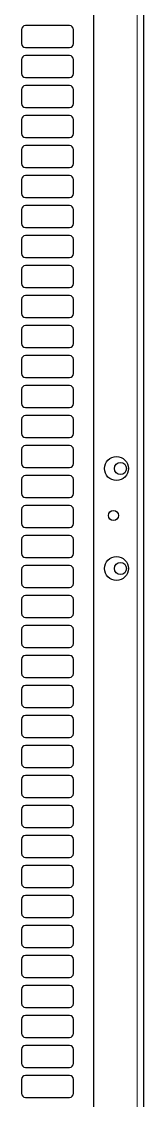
# Model space of a CAD drawing. Header units: millimetres. Extents: x -591 to 844, y -456 to 1988.
# Drawn here: x 718 to 779, y 810 to 1349 of the extents above; entities that cross this region are included whole.
import ezdxf

# ---------------------------------------------------------------- set-up
doc = ezdxf.new("R2010")
doc.units = ezdxf.units.MM

msp = doc.modelspace()

# ---------------------------------------------------------------- linework, layer by layer
at = {"color": 7, "linetype": 'Continuous', "lineweight": 25}
for p, q in [((778.98, 1842.02), (778.98, -240.98)), ((753.98, 1812.82), (753.98, -240.98)), ((717.98, 1345.02), (717.98, 1338.02)), ((741.98, 1347.02), (719.98, 1347.02)), ((743.98, 1338.02), (743.98, 1345.02)), ((719.98, 1336.02), (741.98, 1336.02)), ((717.98, 1330.02), (717.98, 1323.02)), ((741.98, 1332.02), (719.98, 1332.02)), ((743.98, 1323.02), (743.98, 1330.02)), ((719.98, 1321.02), (741.98, 1321.02)), ((741.98, 1317.02), (719.98, 1317.02)), ((717.98, 1315.02), (717.98, 1308.02)), ((743.98, 1308.02), (743.98, 1315.02)), ((719.98, 1306.02), (741.98, 1306.02)), ((741.98, 1302.02), (719.98, 1302.02)), ((717.98, 1300.02), (717.98, 1293.02)), ((743.98, 1293.02), (743.98, 1300.02)), ((719.98, 1291.02), (741.98, 1291.02)), ((717.98, 1285.02), (717.98, 1278.02)), ((741.98, 1287.02), (719.98, 1287.02)), ((743.98, 1278.02), (743.98, 1285.02)), ((719.98, 1276.02), (741.98, 1276.02)), ((717.98, 1270.02), (717.98, 1263.02)), ((741.98, 1272.02), (719.98, 1272.02)), ((743.98, 1263.02), (743.98, 1270.02)), ((719.98, 1261.02), (741.98, 1261.02)), ((717.98, 1255.02), (717.98, 1248.02)), ((741.98, 1257.02), (719.98, 1257.02)), ((743.98, 1248.02), (743.98, 1255.02)), ((719.98, 1246.02), (741.98, 1246.02)), ((741.98, 1242.02), (719.98, 1242.02)), ((717.98, 1240.02), (717.98, 1233.02)), ((743.98, 1233.02), (743.98, 1240.02)), ((719.98, 1231.02), (741.98, 1231.02)), ((717.98, 1225.02), (717.98, 1218.02)), ((741.98, 1227.02), (719.98, 1227.02)), ((743.98, 1218.02), (743.98, 1225.02)), ((719.98, 1216.02), (741.98, 1216.02)), ((717.98, 1210.02), (717.98, 1203.02)), ((741.98, 1212.02), (719.98, 1212.02)), ((743.98, 1203.02), (743.98, 1210.02)), ((719.98, 1201.02), (741.98, 1201.02)), ((717.98, 1195.02), (717.98, 1188.02)), ((741.98, 1197.02), (719.98, 1197.02)), ((743.98, 1188.02), (743.98, 1195.02)), ((719.98, 1186.02), (741.98, 1186.02)), ((741.98, 1182.02), (719.98, 1182.02)), ((717.98, 1180.02), (717.98, 1173.02)), ((743.98, 1173.02), (743.98, 1180.02)), ((719.98, 1171.02), (741.98, 1171.02)), ((741.98, 1167.02), (719.98, 1167.02)), ((717.98, 1165.02), (717.98, 1158.02)), ((743.98, 1158.02), (743.98, 1165.02)), ((719.98, 1156.02), (741.98, 1156.02)), ((717.98, 1150.02), (717.98, 1143.02)), ((741.98, 1152.02), (719.98, 1152.02)), ((743.98, 1143.02), (743.98, 1150.02)), ((719.98, 1141.02), (741.98, 1141.02)), ((717.98, 1135.02), (717.98, 1128.02)), ((741.98, 1137.02), (719.98, 1137.02)), ((743.98, 1128.02), (743.98, 1135.02)), ((719.98, 1126.02), (741.98, 1126.02)), ((717.98, 1120.02), (717.98, 1113.02)), ((741.98, 1122.02), (719.98, 1122.02)), ((743.98, 1113.02), (743.98, 1120.02)), ((719.98, 1111.02), (741.98, 1111.02)), ((741.98, 1107.02), (719.98, 1107.02)), ((717.98, 1105.02), (717.98, 1098.02)), ((743.98, 1098.02), (743.98, 1105.02)), ((719.98, 1096.02), (741.98, 1096.02)), ((717.98, 1090.02), (717.98, 1083.02)), ((741.98, 1092.02), (719.98, 1092.02)), ((743.98, 1083.02), (743.98, 1090.02)), ((719.98, 1081.02), (741.98, 1081.02)), ((717.98, 1075.02), (717.98, 1068.02)), ((741.98, 1077.02), (719.98, 1077.02)), ((743.98, 1068.02), (743.98, 1075.02)), ((719.98, 1066.02), (741.98, 1066.02)), ((717.98, 1060.02), (717.98, 1053.02)), ((741.98, 1062.02), (719.98, 1062.02)), ((743.98, 1053.02), (743.98, 1060.02)), ((719.98, 1051.02), (741.98, 1051.02)), ((741.98, 1047.02), (719.98, 1047.02)), ((717.98, 1045.02), (717.98, 1038.02)), ((743.98, 1038.02), (743.98, 1045.02)), ((719.98, 1036.02), (741.98, 1036.02)), ((741.98, 1032.02), (719.98, 1032.02)), ((717.98, 1030.02), (717.98, 1023.02)), ((743.98, 1023.02), (743.98, 1030.02)), ((719.98, 1021.02), (741.98, 1021.02)), ((717.98, 1015.02), (717.98, 1008.02)), ((741.98, 1017.02), (719.98, 1017.02)), ((743.98, 1008.02), (743.98, 1015.02)), ((719.98, 1006.02), (741.98, 1006.02)), ((717.98, 1000.02), (717.98, 993.02)), ((741.98, 1002.02), (719.98, 1002.02)), ((743.98, 993.02), (743.98, 1000.02)), ((719.98, 991.02), (741.98, 991.02)), ((717.98, 985.02), (717.98, 978.02)), ((741.98, 987.02), (719.98, 987.02)), ((743.98, 978.02), (743.98, 985.02)), ((719.98, 976.02), (741.98, 976.02)), ((741.98, 972.02), (719.98, 972.02)), ((717.98, 970.02), (717.98, 963.02)), ((743.98, 963.02), (743.98, 970.02)), ((719.98, 961.02), (741.98, 961.02)), ((717.98, 955.02), (717.98, 948.02)), ((741.98, 957.02), (719.98, 957.02)), ((743.98, 948.02), (743.98, 955.02)), ((719.98, 946.02), (741.98, 946.02)), ((717.98, 940.02), (717.98, 933.02)), ((741.98, 942.02), (719.98, 942.02)), ((743.98, 933.02), (743.98, 940.02)), ((719.98, 931.02), (741.98, 931.02)), ((717.98, 925.02), (717.98, 918.02)), ((741.98, 927.02), (719.98, 927.02)), ((743.98, 918.02), (743.98, 925.02)), ((719.98, 916.02), (741.98, 916.02)), ((741.98, 912.02), (719.98, 912.02)), ((717.98, 910.02), (717.98, 903.02)), ((743.98, 903.02), (743.98, 910.02)), ((719.98, 901.02), (741.98, 901.02)), ((741.98, 897.02), (719.98, 897.02)), ((717.98, 895.02), (717.98, 888.02)), ((743.98, 888.02), (743.98, 895.02)), ((719.98, 886.02), (741.98, 886.02)), ((717.98, 880.02), (717.98, 873.02)), ((741.98, 882.02), (719.98, 882.02)), ((743.98, 873.02), (743.98, 880.02)), ((719.98, 871.02), (741.98, 871.02)), ((717.98, 865.02), (717.98, 858.02)), ((741.98, 867.02), (719.98, 867.02)), ((743.98, 858.02), (743.98, 865.02)), ((719.98, 856.02), (741.98, 856.02)), ((717.98, 850.02), (717.98, 843.02)), ((741.98, 852.02), (719.98, 852.02)), ((743.98, 843.02), (743.98, 850.02)), ((719.98, 841.02), (741.98, 841.02)), ((741.98, 837.02), (719.98, 837.02)), ((717.98, 835.02), (717.98, 828.02)), ((743.98, 828.02), (743.98, 835.02)), ((719.98, 826.02), (741.98, 826.02)), ((741.98, 822.02), (719.98, 822.02)), ((717.98, 820.02), (717.98, 813.02)), ((743.98, 813.02), (743.98, 820.02)), ((719.98, 811.02), (741.98, 811.02))]:
    msp.add_line(p, q, dxfattribs=at)
at = {"color": 8, "linetype": 'Continuous', "lineweight": 18}
msp.add_line((775.88, 1812.82), (775.88, -240.98), dxfattribs=at)
at = {"color": 7, "linetype": 'Continuous', "lineweight": 25}
for centre, radius in [((765.48, 1125.52), 6), ((767.48, 1125.52), 3), ((763.98, 1102.02), 2.5), ((765.48, 1075.52), 6), ((767.48, 1075.52), 3)]:
    msp.add_circle(centre, radius, dxfattribs=at)
for centre, start, end in [((719.98, 1345.02), 90, 180), ((741.98, 1345.02), 0, 90), ((719.98, 1338.02), 180, 270), ((741.98, 1338.02), 270, 0), ((719.98, 1330.02), 90, 180), ((741.98, 1330.02), 0, 90), ((719.98, 1323.02), 180, 270), ((741.98, 1323.02), 270, 0), ((719.98, 1315.02), 90, 180), ((741.98, 1315.02), 0, 90), ((719.98, 1308.02), 180, 270), ((741.98, 1308.02), 270, 0), ((719.98, 1300.02), 90, 180), ((741.98, 1300.02), 0, 90), ((719.98, 1293.02), 180, 270), ((741.98, 1293.02), 270, 0), ((719.98, 1285.02), 90, 180), ((741.98, 1285.02), 0, 90), ((719.98, 1278.02), 180, 270), ((741.98, 1278.02), 270, 0), ((719.98, 1270.02), 90, 180), ((741.98, 1270.02), 0, 90), ((719.98, 1263.02), 180, 270), ((741.98, 1263.02), 270, 0), ((719.98, 1255.02), 90, 180), ((741.98, 1255.02), 0, 90), ((719.98, 1248.02), 180, 270), ((741.98, 1248.02), 270, 0), ((719.98, 1240.02), 90, 180), ((741.98, 1240.02), 0, 90), ((719.98, 1233.02), 180, 270), ((741.98, 1233.02), 270, 0), ((719.98, 1225.02), 90, 180), ((741.98, 1225.02), 0, 90), ((719.98, 1218.02), 180, 270), ((741.98, 1218.02), 270, 0), ((719.98, 1210.02), 90, 180), ((741.98, 1210.02), 0, 90), ((719.98, 1203.02), 180, 270), ((741.98, 1203.02), 270, 0), ((719.98, 1195.02), 90, 180), ((741.98, 1195.02), 0, 90), ((719.98, 1188.02), 180, 270), ((741.98, 1188.02), 270, 0), ((719.98, 1180.02), 90, 180), ((741.98, 1180.02), 0, 90), ((719.98, 1173.02), 180, 270), ((741.98, 1173.02), 270, 0), ((719.98, 1165.02), 90, 180), ((741.98, 1165.02), 0, 90), ((719.98, 1158.02), 180, 270), ((741.98, 1158.02), 270, 0), ((719.98, 1150.02), 90, 180), ((741.98, 1150.02), 0, 90), ((719.98, 1143.02), 180, 270), ((741.98, 1143.02), 270, 0), ((719.98, 1135.02), 90, 180), ((741.98, 1135.02), 0, 90), ((719.98, 1128.02), 180, 270), ((741.98, 1128.02), 270, 0), ((719.98, 1120.02), 90, 180), ((741.98, 1120.02), 0, 90), ((719.98, 1113.02), 180, 270), ((741.98, 1113.02), 270, 0), ((719.98, 1105.02), 90, 180), ((741.98, 1105.02), 0, 90), ((719.98, 1098.02), 180, 270), ((741.98, 1098.02), 270, 0), ((719.98, 1090.02), 90, 180), ((741.98, 1090.02), 0, 90), ((719.98, 1083.02), 180, 270), ((741.98, 1083.02), 270, 0), ((719.98, 1075.02), 90, 180), ((741.98, 1075.02), 0, 90), ((719.98, 1068.02), 180, 270), ((741.98, 1068.02), 270, 0), ((719.98, 1060.02), 90, 180), ((741.98, 1060.02), 0, 90), ((719.98, 1053.02), 180, 270), ((741.98, 1053.02), 270, 0), ((719.98, 1045.02), 90, 180), ((741.98, 1045.02), 0, 90), ((719.98, 1038.02), 180, 270), ((741.98, 1038.02), 270, 0), ((719.98, 1030.02), 90, 180), ((741.98, 1030.02), 0, 90), ((719.98, 1023.02), 180, 270), ((741.98, 1023.02), 270, 0), ((719.98, 1015.02), 90, 180), ((741.98, 1015.02), 0, 90), ((719.98, 1008.02), 180, 270), ((741.98, 1008.02), 270, 0), ((719.98, 1000.02), 90, 180), ((741.98, 1000.02), 0, 90), ((719.98, 993.02), 180, 270), ((741.98, 993.02), 270, 0), ((719.98, 985.02), 90, 180), ((741.98, 985.02), 0, 90), ((719.98, 978.02), 180, 270), ((741.98, 978.02), 270, 0), ((719.98, 970.02), 90, 180), ((741.98, 970.02), 0, 90), ((719.98, 963.02), 180, 270), ((741.98, 963.02), 270, 0), ((719.98, 955.02), 90, 180), ((741.98, 955.02), 0, 90), ((719.98, 948.02), 180, 270), ((741.98, 948.02), 270, 0), ((719.98, 940.02), 90, 180), ((741.98, 940.02), 0, 90), ((719.98, 933.02), 180, 270), ((741.98, 933.02), 270, 0), ((719.98, 925.02), 90, 180), ((741.98, 925.02), 0, 90), ((719.98, 918.02), 180, 270), ((741.98, 918.02), 270, 0), ((719.98, 910.02), 90, 180), ((741.98, 910.02), 0, 90), ((719.98, 903.02), 180, 270), ((741.98, 903.02), 270, 0), ((719.98, 895.02), 90, 180), ((741.98, 895.02), 0, 90), ((719.98, 888.02), 180, 270), ((741.98, 888.02), 270, 0), ((719.98, 880.02), 90, 180), ((741.98, 880.02), 0, 90), ((719.98, 873.02), 180, 270), ((741.98, 873.02), 270, 0), ((719.98, 865.02), 90, 180), ((741.98, 865.02), 0, 90), ((719.98, 858.02), 180, 270), ((741.98, 858.02), 270, 0), ((719.98, 850.02), 90, 180), ((741.98, 850.02), 0, 90), ((719.98, 843.02), 180, 270), ((741.98, 843.02), 270, 0), ((719.98, 835.02), 90, 180), ((741.98, 835.02), 0, 90), ((719.98, 828.02), 180, 270), ((741.98, 828.02), 270, 360), ((719.98, 820.02), 90, 180), ((741.98, 820.02), 360, 90), ((719.98, 813.02), 180, 270), ((741.98, 813.02), 270, 0)]:
    msp.add_arc(centre, 2, start, end, dxfattribs=at)

doc.saveas('drawing.dxf')
